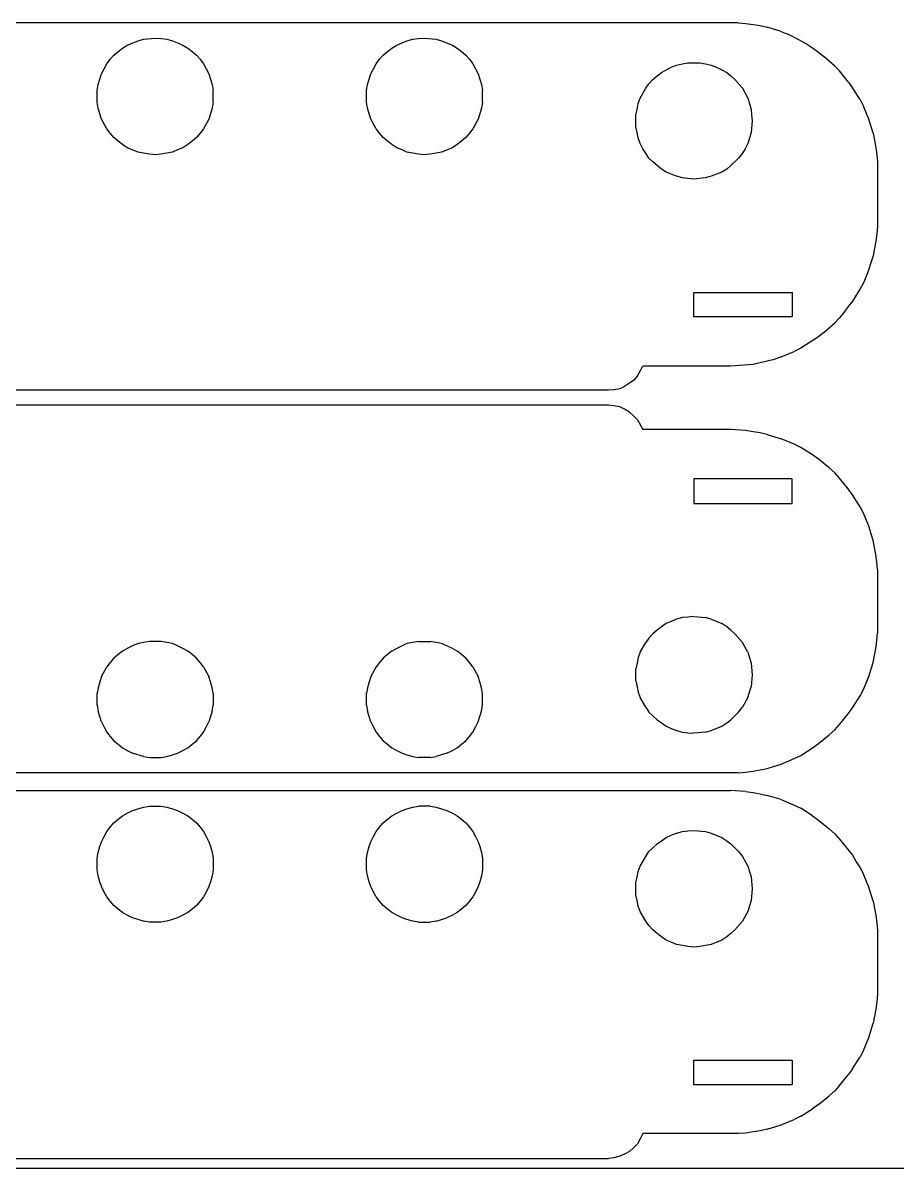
# Model space of a CAD drawing. Extents: x -4070 to 4070, y -2004 to 2004.
# Drawn here: x -2700 to -1329, y -2004 to -210 of the extents above; entities that cross this region are included whole.
import ezdxf

# ---------------------------------------------------------------- set-up
doc = ezdxf.new("R2010")
doc.units = 0
doc.header["$MEASUREMENT"] = 0
doc.layers.get('0').update_dxf_attribs({"linetype": 'CONTINUOUS'})

msp = doc.modelspace()

# ---------------------------------------------------------------- linework, layer by layer
for p, q in [((-1578.6, -210.1), (-3829, -210.1)), ((-1578.6, -210.1), (-1566.7, -210.9)), ((-1566.7, -210.9), (-1554.9, -212.6)), ((-1554.9, -212.6), (-1543.8, -214.3)), ((-1543.8, -214.3), (-1532.8, -216.9)), ((-1510.8, -223.6), (-1532.8, -216.9)), ((-1510.8, -223.6), (-1500.7, -227.9)), ((-1480.3, -238), (-1500.7, -227.9)), ((-2550.5, -255), (-2543.8, -249.9)), ((-2543.8, -249.9), (-2536.1, -244.8)), ((-2536.1, -244.8), (-2519.2, -238)), ((-2519.2, -238), (-2510.7, -235.5)), ((-2510.7, -235.5), (-2492.1, -233.8)), ((-2492.1, -233.8), (-2482.8, -234.7)), ((-2482.8, -234.7), (-2474.3, -235.5)), ((-2474.3, -235.5), (-2465, -238)), ((-2465, -238), (-2457.4, -241.4)), ((-2457.4, -241.4), (-2448.9, -244.8)), ((-2448.9, -244.8), (-2441.3, -249.9)), ((-2441.3, -249.9), (-2434.5, -255)), ((-2128, -255), (-2121.3, -249.9)), ((-2121.3, -249.9), (-2113.7, -244.8)), ((-2113.7, -244.8), (-2105.2, -241.4)), ((-2105.2, -241.4), (-2097.6, -238)), ((-2097.6, -238), (-2088.3, -235.5)), ((-2088.3, -235.5), (-2079.8, -234.7)), ((-2079.8, -234.7), (-2070.5, -233.8)), ((-2070.5, -233.8), (-2051.8, -235.5)), ((-2051.8, -235.5), (-2043.4, -238)), ((-2043.4, -238), (-2026.4, -244.8)), ((-2026.4, -244.8), (-2018.8, -249.9)), ((-2018.8, -249.9), (-2012.1, -255)), ((-1480.3, -238), (-1471, -243.1)), ((-1471, -243.1), (-1461.7, -249)), ((-1461.7, -249), (-1452.4, -255.8)), ((-2568.3, -274.4), (-2563.2, -266.8)), ((-2563.2, -266.8), (-2557.3, -260.9)), ((-2557.3, -260.9), (-2550.5, -255)), ((-2434.5, -255), (-2427.8, -260.9)), ((-2427.8, -260.9), (-2421.8, -266.8)), ((-2421.8, -266.8), (-2416.8, -274.4)), ((-2145.8, -274.4), (-2140.7, -266.8)), ((-2140.7, -266.8), (-2134.8, -260.9)), ((-2134.8, -260.9), (-2128, -255)), ((-2012.1, -255), (-2005.3, -260.9)), ((-2005.3, -260.9), (-1999.4, -266.8)), ((-1999.4, -266.8), (-1994.3, -274.4)), ((-1452.4, -255.8), (-1443.9, -262.6)), ((-1427, -277.8), (-1443.9, -262.6)), ((-2576.8, -289.7), (-2568.3, -274.4)), ((-2416.8, -274.4), (-2408.3, -289.7)), ((-2154.3, -289.7), (-2145.8, -274.4)), ((-1994.3, -274.4), (-1985.8, -289.7)), ((-1698.8, -288), (-1683.5, -279.5)), ((-1683.5, -279.5), (-1675.1, -276.1)), ((-1675.1, -276.1), (-1665.8, -274.4)), ((-1665.8, -274.4), (-1657.3, -272.8)), ((-1657.3, -272.8), (-1638.7, -272.8)), ((-1638.7, -272.8), (-1629.4, -274.4)), ((-1629.4, -274.4), (-1620.9, -276.1)), ((-1620.9, -276.1), (-1612.4, -279.5)), ((-1612.4, -279.5), (-1604, -283.7)), ((-1604, -283.7), (-1596.3, -288)), ((-1427, -277.8), (-1419.4, -285.4)), ((-1405.8, -302.4), (-1419.4, -285.4)), ((-2581.9, -306.6), (-2576.8, -289.7)), ((-2408.3, -289.7), (-2403.2, -306.6)), ((-2159.4, -306.6), (-2154.3, -289.7)), ((-1985.8, -289.7), (-1980.7, -306.6)), ((-1718.3, -305.8), (-1712.3, -299)), ((-1712.3, -299), (-1705.6, -293.1)), ((-1705.6, -293.1), (-1698.8, -288)), ((-1596.3, -288), (-1589.6, -293.1)), ((-1589.6, -293.1), (-1583.6, -299)), ((-1583.6, -299), (-1571.8, -312.5)), ((-1405.8, -302.4), (-1399.1, -311.7)), ((-2583.6, -315.9), (-2581.9, -306.6)), ((-2583.6, -334.5), (-2583.6, -315.9)), ((-2403.2, -306.6), (-2401.5, -315.9)), ((-2401.5, -334.5), (-2401.5, -315.9)), ((-2161.1, -315.9), (-2159.4, -306.6)), ((-2161.1, -334.5), (-2161.1, -315.9)), ((-1980.7, -306.6), (-1979, -315.9)), ((-1979, -334.5), (-1979, -315.9)), ((-1731.8, -327.8), (-1723.3, -312.5)), ((-1723.3, -312.5), (-1718.3, -305.8)), ((-1571.8, -312.5), (-1563.3, -327.8)), ((-1387.2, -330.3), (-1399.1, -311.7)), ((-2581.9, -343.9), (-2583.6, -334.5)), ((-2401.5, -334.5), (-2403.2, -343.9)), ((-2159.4, -343.9), (-2161.1, -334.5)), ((-1979, -334.5), (-1980.7, -343.9)), ((-1736.9, -345.6), (-1735.2, -336.2)), ((-1735.2, -336.2), (-1731.8, -327.8)), ((-1563.3, -327.8), (-1560.8, -336.2)), ((-1560.8, -336.2), (-1558.2, -345.6)), ((-1387.2, -330.3), (-1382.1, -340.5)), ((-1373.7, -360.8), (-1382.1, -340.5)), ((-2576.8, -360.8), (-2581.9, -343.9)), ((-2403.2, -343.9), (-2408.3, -360.8)), ((-2154.3, -360.8), (-2159.4, -343.9)), ((-1980.7, -343.9), (-1985.8, -360.8)), ((-1738.6, -354), (-1736.9, -345.6)), ((-1738.6, -372.6), (-1738.6, -354)), ((-1558.2, -345.6), (-1557.4, -354)), ((-1557.4, -354), (-1556.5, -363.3)), ((-2568.3, -376), (-2576.8, -360.8)), ((-2563.2, -382.8), (-2568.3, -376)), ((-2416.8, -376), (-2421.8, -382.8)), ((-2408.3, -360.8), (-2416.8, -376)), ((-2145.8, -376), (-2154.3, -360.8)), ((-2140.7, -382.8), (-2145.8, -376)), ((-1994.3, -376), (-1999.4, -382.8)), ((-1985.8, -360.8), (-1994.3, -376)), ((-1736.9, -382), (-1738.6, -372.6)), ((-1556.5, -363.3), (-1558.2, -382)), ((-1366.9, -382.8), (-1373.7, -360.8)), ((-2557.3, -389.6), (-2563.2, -382.8)), ((-2550.5, -395.5), (-2557.3, -389.6)), ((-2427.8, -389.6), (-2434.5, -395.5)), ((-2421.8, -382.8), (-2427.8, -389.6)), ((-2134.8, -389.6), (-2140.7, -382.8)), ((-2128, -395.5), (-2134.8, -389.6)), ((-2005.3, -389.6), (-2012.1, -395.5)), ((-1999.4, -382.8), (-2005.3, -389.6)), ((-1735.2, -390.4), (-1736.9, -382)), ((-1731.8, -398.9), (-1735.2, -390.4)), ((-1558.2, -382), (-1563.3, -398.9)), ((-1366.9, -382.8), (-1364.4, -393.8)), ((-1364.4, -393.8), (-1362.7, -405.7)), ((-2543.8, -400.6), (-2550.5, -395.5)), ((-2536.1, -405.7), (-2543.8, -400.6)), ((-2519.2, -412.4), (-2536.1, -405.7)), ((-2510.7, -414.1), (-2519.2, -412.4)), ((-2465, -412.4), (-2474.3, -414.1)), ((-2457.4, -409.1), (-2465, -412.4)), ((-2448.9, -405.7), (-2457.4, -409.1)), ((-2441.3, -400.6), (-2448.9, -405.7)), ((-2434.5, -395.5), (-2441.3, -400.6)), ((-2121.3, -400.6), (-2128, -395.5)), ((-2113.7, -405.7), (-2121.3, -400.6)), ((-2105.2, -409.1), (-2113.7, -405.7)), ((-2097.6, -412.4), (-2105.2, -409.1)), ((-2088.3, -414.1), (-2097.6, -412.4)), ((-2043.4, -412.4), (-2051.8, -414.1)), ((-2026.4, -405.7), (-2043.4, -412.4)), ((-2018.8, -400.6), (-2026.4, -405.7)), ((-2012.1, -395.5), (-2018.8, -400.6)), ((-1727.6, -407.4), (-1731.8, -398.9)), ((-1723.3, -414.1), (-1727.6, -407.4)), ((-1567.6, -407.4), (-1571.8, -414.1)), ((-1563.3, -398.9), (-1567.6, -407.4)), ((-1362.7, -405.7), (-1361, -416.7)), ((-2501.4, -415.8), (-2510.7, -414.1)), ((-2492.1, -416.7), (-2501.4, -415.8)), ((-2482.8, -415.8), (-2492.1, -416.7)), ((-2474.3, -414.1), (-2482.8, -415.8)), ((-2079.8, -415.8), (-2088.3, -414.1)), ((-2070.5, -416.7), (-2079.8, -415.8)), ((-2061.2, -415.8), (-2070.5, -416.7)), ((-2051.8, -414.1), (-2061.2, -415.8)), ((-1718.3, -421.8), (-1723.3, -414.1)), ((-1712.3, -427.7), (-1718.3, -421.8)), ((-1698.8, -439.5), (-1712.3, -427.7)), ((-1577.7, -421.8), (-1589.6, -433.6)), ((-1571.8, -414.1), (-1577.7, -421.8)), ((-1361, -416.7), (-1360.1, -428.5)), ((-1360.1, -428.5), (-1360.1, -529.3)), ((-1691.2, -443.8), (-1698.8, -439.5)), ((-1683.5, -447.2), (-1691.2, -443.8)), ((-1675.1, -450.5), (-1683.5, -447.2)), ((-1604, -443.8), (-1620.9, -450.5)), ((-1596.3, -439.5), (-1604, -443.8)), ((-1589.6, -433.6), (-1596.3, -439.5)), ((-1665.8, -453.1), (-1675.1, -450.5)), ((-1657.3, -453.9), (-1665.8, -453.1)), ((-1648, -454.8), (-1657.3, -453.9)), ((-1629.4, -453.1), (-1648, -454.8)), ((-1620.9, -450.5), (-1629.4, -453.1)), ((-1360.1, -529.3), (-1361, -540.3)), ((-1362.7, -552.1), (-1364.4, -563.1)), ((-1361, -540.3), (-1362.7, -552.1)), ((-1364.4, -563.1), (-1366.9, -575)), ((-1370.3, -586), (-1373.7, -596.2)), ((-1366.9, -575), (-1370.3, -586)), ((-1377.9, -607.2), (-1382.1, -617.3)), ((-1373.7, -596.2), (-1377.9, -607.2)), ((-1387.2, -626.6), (-1393.1, -636.8)), ((-1382.1, -617.3), (-1387.2, -626.6)), ((-1648, -670.7), (-1648, -632.6)), ((-1648, -632.6), (-1493.9, -632.6)), ((-1493.9, -632.6), (-1493.9, -670.7)), ((-1393.1, -636.8), (-1399.1, -646.1)), ((-1412.6, -663.9), (-1419.4, -672.4)), ((-1405.8, -654.6), (-1412.6, -663.9)), ((-1399.1, -646.1), (-1405.8, -654.6)), ((-1493.9, -670.7), (-1648, -670.7)), ((-1443.9, -695.2), (-1427, -680)), ((-1419.4, -672.4), (-1427, -680)), ((-1443.9, -695.2), (-1452.4, -702)), ((-1452.4, -702), (-1480.3, -719.8)), ((-1510.8, -733.3), (-1521.8, -737.6)), ((-1510.8, -733.3), (-1490.5, -724.9)), ((-1480.3, -719.8), (-1490.5, -724.9)), ((-1736, -763), (-1727.6, -747.7)), ((-1590.4, -747.7), (-1727.6, -747.7)), ((-1554.9, -745.2), (-1590.4, -747.7)), ((-1521.8, -737.6), (-1554.9, -745.2)), ((-1742, -769.7), (-1748.7, -774.8)), ((-1736, -763), (-1742, -769.7)), ((-1781.8, -785.8), (-3625, -785.8)), ((-1773.3, -785), (-1781.8, -785.8)), ((-1764, -783.3), (-1773.3, -785)), ((-1756.4, -779.9), (-1764, -783.3)), ((-1748.7, -774.8), (-1756.4, -779.9)), ((-1781.8, -809.2), (-3625, -809.2)), ((-1773.3, -810), (-1781.8, -809.2)), ((-1764, -811.7), (-1773.3, -810)), ((-1756.4, -815.1), (-1764, -811.7)), ((-1748.7, -820.2), (-1756.4, -815.1)), ((-1742, -826.1), (-1748.7, -820.2)), ((-1736, -832.1), (-1742, -826.1)), ((-1736, -832.1), (-1727.6, -847.3)), ((-1590.4, -847.3), (-1727.6, -847.3)), ((-1566.7, -849), (-1590.4, -847.3)), ((-1554.9, -850.7), (-1566.7, -849)), ((-1543.8, -852.4), (-1554.9, -850.7)), ((-1532.8, -854.9), (-1543.8, -852.4)), ((-1532.8, -854.9), (-1510.8, -861.7)), ((-1490.5, -870.2), (-1510.8, -861.7)), ((-1480.3, -875.2), (-1490.5, -870.2)), ((-1461.7, -887.1), (-1480.3, -875.2)), ((-1452.4, -893.9), (-1461.7, -887.1)), ((-1435.5, -907.4), (-1452.4, -893.9)), ((-1427, -915), (-1435.5, -907.4)), ((-1419.4, -923.5), (-1427, -915)), ((-1493.9, -924.3), (-1648, -924.3)), ((-1648, -924.3), (-1648, -963.3)), ((-1493.9, -963.3), (-1493.9, -924.3)), ((-1405.8, -940.4), (-1419.4, -923.5)), ((-1399.1, -949.7), (-1405.8, -940.4)), ((-1387.2, -968.4), (-1399.1, -949.7)), ((-1648, -963.3), (-1493.9, -963.3)), ((-1382.1, -978.5), (-1387.2, -968.4)), ((-1373.7, -998.8), (-1382.1, -978.5)), ((-1366.9, -1020.9), (-1373.7, -998.8)), ((-1364.4, -1031.9), (-1366.9, -1020.9)), ((-1362.7, -1042.9), (-1364.4, -1031.9)), ((-1361, -1054.7), (-1362.7, -1042.9)), ((-1360.1, -1066.6), (-1361, -1054.7)), ((-1360.1, -1066.6), (-1360.1, -1166.5)), ((-1683.5, -1147.9), (-1691.2, -1151.2)), ((-1675.1, -1144.5), (-1683.5, -1147.9)), ((-1665.8, -1141.9), (-1675.1, -1144.5)), ((-1657.3, -1141.1), (-1665.8, -1141.9)), ((-1648, -1140.2), (-1657.3, -1141.1)), ((-1648, -1140.2), (-1629.4, -1141.9)), ((-1620.9, -1144.5), (-1629.4, -1141.9)), ((-1620.9, -1144.5), (-1604, -1151.2)), ((-1705.6, -1161.4), (-1712.3, -1167.3)), ((-1698.8, -1156.3), (-1705.6, -1161.4)), ((-1691.2, -1151.2), (-1698.8, -1156.3)), ((-1596.3, -1156.3), (-1604, -1151.2)), ((-1589.6, -1161.4), (-1596.3, -1156.3)), ((-1583.6, -1167.3), (-1589.6, -1161.4)), ((-2519.2, -1182.6), (-2527.7, -1186)), ((-2510.7, -1180.9), (-2519.2, -1182.6)), ((-2501.4, -1179.2), (-2510.7, -1180.9)), ((-2482.8, -1179.2), (-2501.4, -1179.2)), ((-2474.3, -1180.9), (-2482.8, -1179.2)), ((-2465, -1182.6), (-2474.3, -1180.9)), ((-2457.4, -1186), (-2465, -1182.6)), ((-2097.6, -1182.6), (-2105.2, -1186)), ((-2088.3, -1180.9), (-2097.6, -1182.6)), ((-2079.8, -1179.2), (-2088.3, -1180.9)), ((-2079.8, -1179.2), (-2061.2, -1179.2)), ((-2051.8, -1180.9), (-2061.2, -1179.2)), ((-2043.4, -1182.6), (-2051.8, -1180.9)), ((-2034.9, -1186), (-2043.4, -1182.6)), ((-1731.8, -1196.1), (-1723.3, -1180.9)), ((-1718.3, -1174.1), (-1723.3, -1180.9)), ((-1712.3, -1167.3), (-1718.3, -1174.1)), ((-1583.6, -1167.3), (-1571.8, -1180.9)), ((-1563.3, -1196.1), (-1571.8, -1180.9)), ((-1362.7, -1190.2), (-1361, -1178.3)), ((-1361, -1178.3), (-1360.1, -1166.5)), ((-2550.5, -1199.5), (-2557.3, -1205.4)), ((-2543.8, -1194.4), (-2550.5, -1199.5)), ((-2536.1, -1190.2), (-2543.8, -1194.4)), ((-2527.7, -1186), (-2536.1, -1190.2)), ((-2448.9, -1190.2), (-2457.4, -1186)), ((-2441.3, -1194.4), (-2448.9, -1190.2)), ((-2434.5, -1199.5), (-2441.3, -1194.4)), ((-2427.8, -1205.4), (-2434.5, -1199.5)), ((-2128, -1199.5), (-2134.8, -1205.4)), ((-2121.3, -1194.4), (-2128, -1199.5)), ((-2113.7, -1190.2), (-2121.3, -1194.4)), ((-2105.2, -1186), (-2113.7, -1190.2)), ((-2026.4, -1190.2), (-2034.9, -1186)), ((-2018.8, -1194.4), (-2026.4, -1190.2)), ((-2012.1, -1199.5), (-2018.8, -1194.4)), ((-2005.3, -1205.4), (-2012.1, -1199.5)), ((-1731.8, -1196.1), (-1735.2, -1204.6)), ((-1563.3, -1196.1), (-1558.2, -1213.1)), ((-1366.9, -1212.2), (-1364.4, -1201.2)), ((-1364.4, -1201.2), (-1362.7, -1190.2)), ((-2576.8, -1234.2), (-2568.3, -1219)), ((-2563.2, -1212.2), (-2568.3, -1219)), ((-2557.3, -1205.4), (-2563.2, -1212.2)), ((-2421.8, -1212.2), (-2427.8, -1205.4)), ((-2416.8, -1219), (-2421.8, -1212.2)), ((-2416.8, -1219), (-2408.3, -1234.2)), ((-2145.8, -1219), (-2154.3, -1234.2)), ((-2140.7, -1212.2), (-2145.8, -1219)), ((-2134.8, -1205.4), (-2140.7, -1212.2)), ((-1999.4, -1212.2), (-2005.3, -1205.4)), ((-1994.3, -1219), (-1999.4, -1212.2)), ((-1994.3, -1219), (-1985.8, -1234.2)), ((-1736.9, -1213.1), (-1738.6, -1222.4)), ((-1735.2, -1204.6), (-1736.9, -1213.1)), ((-1558.2, -1213.1), (-1556.5, -1231.7)), ((-1373.7, -1234.2), (-1366.9, -1212.2)), ((-2576.8, -1234.2), (-2579.3, -1242.7)), ((-2405.8, -1242.7), (-2408.3, -1234.2)), ((-2154.3, -1234.2), (-2156.8, -1242.7)), ((-1983.3, -1242.7), (-1985.8, -1234.2)), ((-1738.6, -1241), (-1738.6, -1222.4)), ((-1556.5, -1231.7), (-1558.2, -1250.3)), ((-1382.1, -1254.5), (-1373.7, -1234.2)), ((-2581.9, -1252), (-2583.6, -1260.5)), ((-2579.3, -1242.7), (-2581.9, -1252)), ((-2403.2, -1252), (-2405.8, -1242.7)), ((-2401.5, -1260.5), (-2403.2, -1252)), ((-2159.4, -1252), (-2161.1, -1260.5)), ((-2156.8, -1242.7), (-2159.4, -1252)), ((-1980.7, -1252), (-1983.3, -1242.7)), ((-1979, -1260.5), (-1980.7, -1252)), ((-1738.6, -1241), (-1736.9, -1250.3)), ((-1736.9, -1250.3), (-1735.2, -1258.8)), ((-1563.3, -1267.2), (-1558.2, -1250.3)), ((-1387.2, -1264.7), (-1382.1, -1254.5)), ((-2583.6, -1279.1), (-2583.6, -1260.5)), ((-2401.5, -1260.5), (-2401.5, -1279.1)), ((-2161.1, -1279.1), (-2161.1, -1260.5)), ((-1979, -1279.1), (-1979, -1260.5)), ((-1735.2, -1258.8), (-1731.8, -1267.2)), ((-1723.3, -1282.5), (-1731.8, -1267.2)), ((-1563.3, -1267.2), (-1571.8, -1282.5)), ((-1399.1, -1283.3), (-1387.2, -1264.7)), ((-2583.6, -1279.1), (-2581.9, -1288.4)), ((-2576.8, -1305.3), (-2581.9, -1288.4)), ((-2403.2, -1288.4), (-2408.3, -1305.3)), ((-2403.2, -1288.4), (-2401.5, -1279.1)), ((-2161.1, -1279.1), (-2159.4, -1288.4)), ((-2154.3, -1305.3), (-2159.4, -1288.4)), ((-1985.8, -1305.3), (-1980.7, -1288.4)), ((-1980.7, -1288.4), (-1979, -1279.1)), ((-1723.3, -1282.5), (-1718.3, -1290.1)), ((-1718.3, -1290.1), (-1712.3, -1296)), ((-1577.7, -1290.1), (-1589.6, -1302)), ((-1577.7, -1290.1), (-1571.8, -1282.5)), ((-1405.8, -1292.6), (-1399.1, -1283.3)), ((-2576.8, -1305.3), (-2572.5, -1313.8)), ((-2412.5, -1313.8), (-2408.3, -1305.3)), ((-2154.3, -1305.3), (-2150.1, -1313.8)), ((-1990, -1313.8), (-1985.8, -1305.3)), ((-1712.3, -1296), (-1705.6, -1302)), ((-1705.6, -1302), (-1698.8, -1307)), ((-1698.8, -1307), (-1691.2, -1312.1)), ((-1604, -1312.1), (-1596.3, -1307)), ((-1596.3, -1307), (-1589.6, -1302)), ((-1427, -1318), (-1419.4, -1309.6)), ((-1419.4, -1309.6), (-1405.8, -1292.6)), ((-2572.5, -1313.8), (-2568.3, -1321.4)), ((-2568.3, -1321.4), (-2563.2, -1328.2)), ((-2421.8, -1328.2), (-2416.8, -1321.4)), ((-2416.8, -1321.4), (-2412.5, -1313.8)), ((-2150.1, -1313.8), (-2145.8, -1321.4)), ((-2145.8, -1321.4), (-2140.7, -1328.2)), ((-1999.4, -1328.2), (-1994.3, -1321.4)), ((-1994.3, -1321.4), (-1990, -1313.8)), ((-1691.2, -1312.1), (-1683.5, -1315.5)), ((-1683.5, -1315.5), (-1675.1, -1318.9)), ((-1675.1, -1318.9), (-1665.8, -1321.4)), ((-1665.8, -1321.4), (-1657.3, -1322.3)), ((-1657.3, -1322.3), (-1648, -1323.1)), ((-1629.4, -1321.4), (-1648, -1323.1)), ((-1629.4, -1321.4), (-1620.9, -1318.9)), ((-1620.9, -1318.9), (-1604, -1312.1)), ((-1452.4, -1339.2), (-1435.5, -1325.7)), ((-1435.5, -1325.7), (-1427, -1318)), ((-2563.2, -1328.2), (-2557.3, -1335)), ((-2557.3, -1335), (-2550.5, -1340.1)), ((-2550.5, -1340.1), (-2543.8, -1346)), ((-2441.3, -1346), (-2434.5, -1340.1)), ((-2434.5, -1340.1), (-2427.8, -1335)), ((-2427.8, -1335), (-2421.8, -1328.2)), ((-2140.7, -1328.2), (-2134.8, -1335)), ((-2134.8, -1335), (-2128, -1340.1)), ((-2128, -1340.1), (-2121.3, -1346)), ((-2018.8, -1346), (-2012.1, -1340.1)), ((-2012.1, -1340.1), (-2005.3, -1335)), ((-2005.3, -1335), (-1999.4, -1328.2)), ((-1461.7, -1346), (-1452.4, -1339.2)), ((-2543.8, -1346), (-2536.1, -1350.2)), ((-2536.1, -1350.2), (-2527.7, -1354.4)), ((-2510.7, -1359.5), (-2527.7, -1354.4)), ((-2510.7, -1359.5), (-2501.4, -1361.2)), ((-2501.4, -1361.2), (-2482.8, -1361.2)), ((-2482.8, -1361.2), (-2474.3, -1359.5)), ((-2474.3, -1359.5), (-2465, -1357)), ((-2465, -1357), (-2457.4, -1354.4)), ((-2457.4, -1354.4), (-2448.9, -1350.2)), ((-2448.9, -1350.2), (-2441.3, -1346)), ((-2121.3, -1346), (-2113.7, -1350.2)), ((-2113.7, -1350.2), (-2105.2, -1354.4)), ((-2105.2, -1354.4), (-2097.6, -1357)), ((-2097.6, -1357), (-2088.3, -1359.5)), ((-2088.3, -1359.5), (-2079.8, -1361.2)), ((-2061.2, -1361.2), (-2079.8, -1361.2)), ((-2061.2, -1361.2), (-2051.8, -1359.5)), ((-2034.9, -1354.4), (-2051.8, -1359.5)), ((-2034.9, -1354.4), (-2026.4, -1350.2)), ((-2026.4, -1350.2), (-2018.8, -1346)), ((-1510.8, -1371.4), (-1490.5, -1362.9)), ((-1490.5, -1362.9), (-1480.3, -1357.8)), ((-1480.3, -1357.8), (-1461.7, -1346)), ((-1554.9, -1382.4), (-1543.8, -1380.7)), ((-1543.8, -1380.7), (-1532.8, -1378.2)), ((-1532.8, -1378.2), (-1510.8, -1371.4)), ((-1578.6, -1384.9), (-3829, -1384.9)), ((-1578.6, -1384.9), (-1566.7, -1384.1)), ((-1566.7, -1384.1), (-1554.9, -1382.4)), ((-3817.1, -1412.7), (-1590.4, -1412.7)), ((-1566.7, -1414.4), (-1590.4, -1412.7)), ((-1566.7, -1414.4), (-1554.9, -1416.1)), ((-1554.9, -1416.1), (-1543.8, -1417.8)), ((-1543.8, -1417.8), (-1532.8, -1420.4)), ((-1510.8, -1427.1), (-1532.8, -1420.4)), ((-1510.8, -1427.1), (-1490.5, -1435.6)), ((-2550.5, -1457.6), (-2543.8, -1452.5)), ((-2543.8, -1452.5), (-2536.1, -1448.3)), ((-2536.1, -1448.3), (-2527.7, -1444.1)), ((-2527.7, -1444.1), (-2510.7, -1439)), ((-2510.7, -1439), (-2501.4, -1437.3)), ((-2501.4, -1437.3), (-2482.8, -1437.3)), ((-2482.8, -1437.3), (-2474.3, -1439)), ((-2474.3, -1439), (-2465, -1441.5)), ((-2465, -1441.5), (-2457.4, -1444.1)), ((-2457.4, -1444.1), (-2448.9, -1448.3)), ((-2448.9, -1448.3), (-2441.3, -1452.5)), ((-2441.3, -1452.5), (-2434.5, -1457.6)), ((-2128, -1457.6), (-2121.3, -1452.5)), ((-2121.3, -1452.5), (-2113.7, -1448.3)), ((-2113.7, -1448.3), (-2105.2, -1444.1)), ((-2105.2, -1444.1), (-2097.6, -1441.5)), ((-2097.6, -1441.5), (-2088.3, -1439)), ((-2088.3, -1439), (-2079.8, -1437.3)), ((-2061.2, -1437.3), (-2079.8, -1437.3)), ((-2061.2, -1437.3), (-2051.8, -1439)), ((-2051.8, -1439), (-2034.9, -1444.1)), ((-2034.9, -1444.1), (-2026.4, -1448.3)), ((-2026.4, -1448.3), (-2018.8, -1452.5)), ((-2018.8, -1452.5), (-2012.1, -1457.6)), ((-1490.5, -1435.6), (-1480.3, -1440.7)), ((-1461.7, -1452.5), (-1480.3, -1440.7)), ((-1461.7, -1452.5), (-1452.4, -1459.3)), ((-2568.3, -1477.1), (-2563.2, -1470.3)), ((-2563.2, -1470.3), (-2557.3, -1463.5)), ((-2557.3, -1463.5), (-2550.5, -1457.6)), ((-2434.5, -1457.6), (-2427.8, -1463.5)), ((-2427.8, -1463.5), (-2421.8, -1470.3)), ((-2421.8, -1470.3), (-2416.8, -1477.1)), ((-2145.8, -1477.1), (-2140.7, -1470.3)), ((-2140.7, -1470.3), (-2134.8, -1463.5)), ((-2134.8, -1463.5), (-2128, -1457.6)), ((-2012.1, -1457.6), (-2005.3, -1463.5)), ((-2005.3, -1463.5), (-1999.4, -1470.3)), ((-1999.4, -1470.3), (-1994.3, -1477.1)), ((-1452.4, -1459.3), (-1435.5, -1472.8)), ((-2576.8, -1493.2), (-2572.5, -1484.7)), ((-2572.5, -1484.7), (-2568.3, -1477.1)), ((-2416.8, -1477.1), (-2412.5, -1484.7)), ((-2412.5, -1484.7), (-2408.3, -1493.2)), ((-2154.3, -1493.2), (-2150.1, -1484.7)), ((-2150.1, -1484.7), (-2145.8, -1477.1)), ((-1994.3, -1477.1), (-1990, -1484.7)), ((-1990, -1484.7), (-1985.8, -1493.2)), ((-1698.8, -1491.5), (-1691.2, -1486.4)), ((-1691.2, -1486.4), (-1683.5, -1483)), ((-1683.5, -1483), (-1675.1, -1479.6)), ((-1675.1, -1479.6), (-1665.8, -1477.1)), ((-1665.8, -1477.1), (-1657.3, -1476.2)), ((-1657.3, -1476.2), (-1648, -1475.4)), ((-1648, -1475.4), (-1629.4, -1477.1)), ((-1629.4, -1477.1), (-1620.9, -1479.6)), ((-1620.9, -1479.6), (-1604, -1486.4)), ((-1604, -1486.4), (-1596.3, -1491.5)), ((-1435.5, -1472.8), (-1427, -1480.5)), ((-1427, -1480.5), (-1419.4, -1488.9)), ((-1419.4, -1488.9), (-1399.1, -1514.3)), ((-2581.9, -1510.1), (-2579.3, -1500.8)), ((-2579.3, -1500.8), (-2576.8, -1493.2)), ((-2408.3, -1493.2), (-2405.8, -1500.8)), ((-2405.8, -1500.8), (-2403.2, -1510.1)), ((-2159.4, -1510.1), (-2156.8, -1500.8)), ((-2156.8, -1500.8), (-2154.3, -1493.2)), ((-1985.8, -1493.2), (-1983.3, -1500.8)), ((-1983.3, -1500.8), (-1980.7, -1510.1)), ((-1718.3, -1508.4), (-1712.3, -1502.5)), ((-1712.3, -1502.5), (-1705.6, -1496.5)), ((-1705.6, -1496.5), (-1698.8, -1491.5)), ((-1596.3, -1491.5), (-1589.6, -1496.5)), ((-1589.6, -1496.5), (-1577.7, -1508.4)), ((-2583.6, -1518.6), (-2581.9, -1510.1)), ((-2583.6, -1537.2), (-2583.6, -1518.6)), ((-2403.2, -1510.1), (-2401.5, -1518.6)), ((-2401.5, -1518.6), (-2401.5, -1537.2)), ((-2161.1, -1518.6), (-2159.4, -1510.1)), ((-2161.1, -1537.2), (-2161.1, -1518.6)), ((-1980.7, -1510.1), (-1979, -1518.6)), ((-1979, -1518.6), (-1979, -1537.2)), ((-1731.8, -1531.3), (-1723.3, -1516)), ((-1723.3, -1516), (-1718.3, -1508.4)), ((-1577.7, -1508.4), (-1571.8, -1516)), ((-1571.8, -1516), (-1563.3, -1531.3)), ((-1399.1, -1514.3), (-1393.1, -1524.5)), ((-1393.1, -1524.5), (-1387.2, -1533.8)), ((-2581.9, -1546.5), (-2583.6, -1537.2)), ((-2401.5, -1537.2), (-2403.2, -1546.5)), ((-2159.4, -1546.5), (-2161.1, -1537.2)), ((-1979, -1537.2), (-1980.7, -1546.5)), ((-1736.9, -1548.2), (-1735.2, -1539.7)), ((-1735.2, -1539.7), (-1731.8, -1531.3)), ((-1563.3, -1531.3), (-1558.2, -1548.2)), ((-1387.2, -1533.8), (-1382.1, -1544)), ((-2579.3, -1555.8), (-2581.9, -1546.5)), ((-2576.8, -1563.4), (-2579.3, -1555.8)), ((-2405.8, -1555.8), (-2408.3, -1563.4)), ((-2403.2, -1546.5), (-2405.8, -1555.8)), ((-2156.8, -1555.8), (-2159.4, -1546.5)), ((-2154.3, -1563.4), (-2156.8, -1555.8)), ((-1983.3, -1555.8), (-1985.8, -1563.4)), ((-1980.7, -1546.5), (-1983.3, -1555.8)), ((-1738.6, -1557.5), (-1736.9, -1548.2)), ((-1738.6, -1576.1), (-1738.6, -1557.5)), ((-1558.2, -1548.2), (-1556.5, -1566.8)), ((-1373.7, -1564.3), (-1382.1, -1544)), ((-2572.5, -1571.9), (-2576.8, -1563.4)), ((-2568.3, -1579.5), (-2572.5, -1571.9)), ((-2412.5, -1571.9), (-2416.8, -1579.5)), ((-2408.3, -1563.4), (-2412.5, -1571.9)), ((-2150.1, -1571.9), (-2154.3, -1563.4)), ((-2145.8, -1579.5), (-2150.1, -1571.9)), ((-1990, -1571.9), (-1994.3, -1579.5)), ((-1985.8, -1563.4), (-1990, -1571.9)), ((-1736.9, -1585.4), (-1738.6, -1576.1)), ((-1556.5, -1566.8), (-1558.2, -1585.4)), ((-1366.9, -1586.3), (-1373.7, -1564.3)), ((-2563.2, -1586.3), (-2568.3, -1579.5)), ((-2557.3, -1593.1), (-2563.2, -1586.3)), ((-2550.5, -1599), (-2557.3, -1593.1)), ((-2427.8, -1593.1), (-2434.5, -1599)), ((-2421.8, -1586.3), (-2427.8, -1593.1)), ((-2416.8, -1579.5), (-2421.8, -1586.3)), ((-2140.7, -1586.3), (-2145.8, -1579.5)), ((-2134.8, -1593.1), (-2140.7, -1586.3)), ((-2128, -1599), (-2134.8, -1593.1)), ((-2005.3, -1593.1), (-2012.1, -1599)), ((-1999.4, -1586.3), (-2005.3, -1593.1)), ((-1994.3, -1579.5), (-1999.4, -1586.3)), ((-1735.2, -1593.9), (-1736.9, -1585.4)), ((-1731.8, -1602.4), (-1735.2, -1593.9)), ((-1558.2, -1585.4), (-1563.3, -1602.4)), ((-1366.9, -1586.3), (-1364.4, -1597.3)), ((-2543.8, -1604.1), (-2550.5, -1599)), ((-2536.1, -1608.3), (-2543.8, -1604.1)), ((-2527.7, -1612.5), (-2536.1, -1608.3)), ((-2510.7, -1617.6), (-2527.7, -1612.5)), ((-2457.4, -1612.5), (-2465, -1615.1)), ((-2448.9, -1608.3), (-2457.4, -1612.5)), ((-2441.3, -1604.1), (-2448.9, -1608.3)), ((-2434.5, -1599), (-2441.3, -1604.1)), ((-2121.3, -1604.1), (-2128, -1599)), ((-2113.7, -1608.3), (-2121.3, -1604.1)), ((-2105.2, -1612.5), (-2113.7, -1608.3)), ((-2097.6, -1615.1), (-2105.2, -1612.5)), ((-2051.8, -1617.6), (-2034.9, -1612.5)), ((-2026.4, -1608.3), (-2034.9, -1612.5)), ((-2018.8, -1604.1), (-2026.4, -1608.3)), ((-2012.1, -1599), (-2018.8, -1604.1)), ((-1723.3, -1617.6), (-1731.8, -1602.4)), ((-1563.3, -1602.4), (-1571.8, -1617.6)), ((-1364.4, -1597.3), (-1362.7, -1608.3)), ((-1362.7, -1608.3), (-1361, -1620.2)), ((-2501.4, -1619.3), (-2510.7, -1617.6)), ((-2482.8, -1619.3), (-2501.4, -1619.3)), ((-2474.3, -1617.6), (-2482.8, -1619.3)), ((-2465, -1615.1), (-2474.3, -1617.6)), ((-2088.3, -1617.6), (-2097.6, -1615.1)), ((-2079.8, -1619.3), (-2088.3, -1617.6)), ((-2079.8, -1619.3), (-2061.2, -1619.3)), ((-2051.8, -1617.6), (-2061.2, -1619.3)), ((-1718.3, -1624.4), (-1723.3, -1617.6)), ((-1712.3, -1631.2), (-1718.3, -1624.4)), ((-1705.6, -1637.1), (-1712.3, -1631.2)), ((-1583.6, -1631.2), (-1589.6, -1637.1)), ((-1583.6, -1631.2), (-1571.8, -1617.6)), ((-1361, -1620.2), (-1360.1, -1632)), ((-1360.1, -1632), (-1360.1, -1731.9)), ((-1698.8, -1642.2), (-1705.6, -1637.1)), ((-1691.2, -1647.3), (-1698.8, -1642.2)), ((-1683.5, -1650.6), (-1691.2, -1647.3)), ((-1675.1, -1654), (-1683.5, -1650.6)), ((-1604, -1647.3), (-1620.9, -1654)), ((-1596.3, -1642.2), (-1604, -1647.3)), ((-1589.6, -1637.1), (-1596.3, -1642.2)), ((-1665.8, -1655.7), (-1675.1, -1654)), ((-1657.3, -1657.4), (-1665.8, -1655.7)), ((-1648, -1658.3), (-1657.3, -1657.4)), ((-1638.7, -1657.4), (-1648, -1658.3)), ((-1629.4, -1655.7), (-1638.7, -1657.4)), ((-1620.9, -1654), (-1629.4, -1655.7)), ((-1360.1, -1731.9), (-1361, -1743.8)), ((-1362.7, -1755.6), (-1364.4, -1766.6)), ((-1361, -1743.8), (-1362.7, -1755.6)), ((-1364.4, -1766.6), (-1366.9, -1777.6)), ((-1373.7, -1799.7), (-1366.9, -1777.6)), ((-1382.1, -1820), (-1373.7, -1799.7)), ((-1399.1, -1848.8), (-1387.2, -1830.1)), ((-1382.1, -1820), (-1387.2, -1830.1)), ((-1648, -1835.2), (-1493.9, -1835.2)), ((-1648, -1874.2), (-1648, -1835.2)), ((-1493.9, -1835.2), (-1493.9, -1874.2)), ((-1419.4, -1875), (-1405.8, -1858.1)), ((-1399.1, -1848.8), (-1405.8, -1858.1)), ((-1493.9, -1874.2), (-1648, -1874.2)), ((-1427, -1883.5), (-1435.5, -1891.1)), ((-1419.4, -1875), (-1427, -1883.5)), ((-1452.4, -1904.6), (-1435.5, -1891.1)), ((-1480.3, -1923.3), (-1461.7, -1911.4)), ((-1452.4, -1904.6), (-1461.7, -1911.4)), ((-1532.8, -1943.6), (-1510.8, -1936.8)), ((-1510.8, -1936.8), (-1490.5, -1928.3)), ((-1480.3, -1923.3), (-1490.5, -1928.3)), ((-1727.6, -1950.4), (-1731.8, -1958.8)), ((-1578.6, -1950.4), (-1727.6, -1950.4)), ((-1566.7, -1949.5), (-1578.6, -1950.4)), ((-1554.9, -1947.8), (-1566.7, -1949.5)), ((-1543.8, -1946.1), (-1554.9, -1947.8)), ((-1532.8, -1943.6), (-1543.8, -1946.1)), ((-1742, -1972.4), (-1748.7, -1978.3)), ((-1736, -1966.4), (-1742, -1972.4)), ((-1731.8, -1958.8), (-1736, -1966.4)), ((-3625, -1989.3), (-1781.8, -1989.3)), ((-1773.3, -1988.5), (-1781.8, -1989.3)), ((-1764, -1985.9), (-1773.3, -1988.5)), ((-1756.4, -1982.5), (-1764, -1985.9)), ((-1748.7, -1978.3), (-1756.4, -1982.5)), ((-4070.5, -2004.5), (4070.5, -2004.5))]:
    msp.add_line(p, q)

doc.saveas('drawing.dxf')
